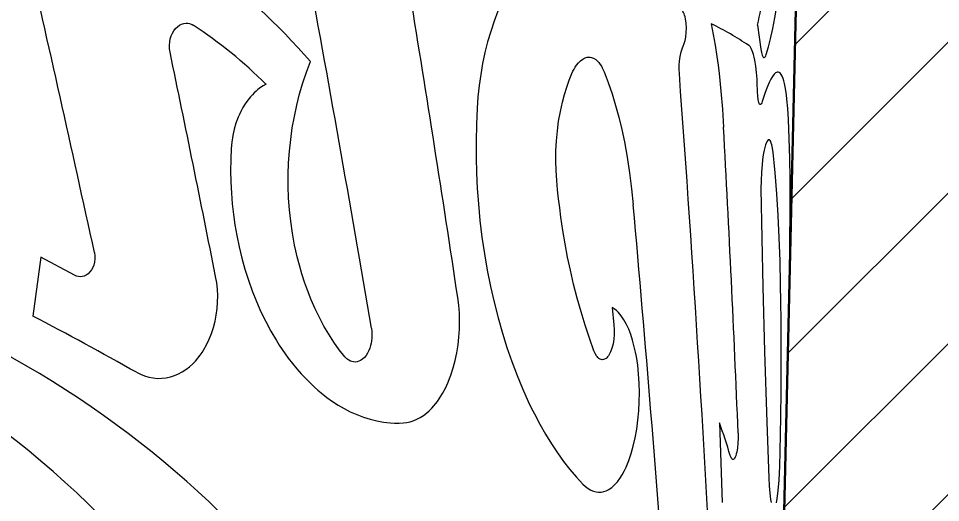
# Model space of a CAD drawing. Extents: x -234 to 858, y -95 to 532.
# Drawn here: x 99.72 to 115.95, y 137.15 to 145.67 of the extents above; entities that cross this region are included whole.
import ezdxf

# ---------------------------------------------------------------- set-up
doc = ezdxf.new("R2010")
doc.units = 0
doc.header["$LTSCALE"] = 7
doc.header["$MEASUREMENT"] = 0
doc.layers.get('0').update_dxf_attribs({"linetype": 'CONTINUOUS', "lineweight": 15})
doc.layers.add('3', color=3, linetype='CONTINUOUS', lineweight=30)
doc.layers.add('8', color=250, linetype='CONTINUOUS', lineweight=15)
doc.styles.add('ITALICT', font='ITALICT.shx', dxfattribs={"width": 0.8, "height": 3})
doc.dimstyles.get("Standard").update_dxf_attribs({"dimtxt": 3, "dimasz": 3, "dimexe": 0.5, "dimexo": 0.5, "dimgap": 0.8, "dimtad": 1, "dimdsep": 46, "dimtxsty": 'ITALICT', "dimcen": 0.09, "dimazin": 2, "dimtfac": 1, "dimtmove": 0, "dimatfit": 3, "dimfxl": 1, "dimtolj": 1, "dimtzin": 0, "dimarcsym": 0})

# ---------------------------------------------------------------- blocks, each defined once
blk = doc.blocks.new('*D95')
at = {"color": 0, "linetype": 'ByBlock', "lineweight": -2, "transparency": 16777216}
blk.add_arc((127.726, 191.507), 83.174, 92.0667, 98.9333, dxfattribs=at)
at = {"color": 0, "transparency": 16777216}
for points in [[(124.717, 275.127), (124.735, 274.127), (127.726, 274.681)], [(114.897, 273.179), (114.724, 274.164), (111.855, 273.153)]]:
    blk.add_solid(points, dxfattribs=at)
at = {"color": 0, "transparency": 16777216, "insert": (119.534, 276.587), "char_height": 3, "attachment_point": 5, "rotation": 5.5, "style": 'ITALICT'}
blk.add_mtext('\\A1;11°', dxfattribs=at)

msp = doc.modelspace()

# ---------------------------------------------------------------- hatches: boundary and pattern name
at = {"layer": '8'}
h = msp.add_hatch(dxfattribs=at)
h.set_pattern_fill('ANSI31', color=256, scale=15)
h.paths.add_polyline_path([(124.4759, 191.1936), (123.7914, 194.7149), (113.9768, 192.4788, -0.0370849), (114.2259, 189.1253), (114.2259, 181.5674), (111.8259, 78.0253, 0.0761736), (112.2152, 75.0211), (113.4418, 70.7703, -0.0703488), (114.2259, 65.2253), (114.2259, 59.4253, -0.0721145), (113.1994, 52.3453, -0.466582), (114.774, 48.0253), (120.9227, 44.4753), (124.4759, 44.4753)])
h.paths.add_polyline_path([(123.033, 95.7492), (132.4187, 95.7492), (132.4187, 100.2492), (123.033, 100.2492)], flags=9)

# ---------------------------------------------------------------- linework, layer by layer
at = {"layer": '3'}
msp.add_line((111.8259, 78.0253), (114.2245, 181.5094), dxfattribs=at)
at = {"layer": '8', "ltscale": 0.010672}
msp.add_line((112.7257, 145.547), (112.7856, 145.1244), dxfattribs=at)
at = {"layer": '8', "ltscale": 0.026095}
msp.add_line((100.1133, 141.4648), (99.9747, 140.4302), dxfattribs=at)
at = {"layer": '8', "ltscale": 0.016893}
msp.add_line((100.7092, 141.1463), (100.1133, 141.4648), dxfattribs=at)
at = {"layer": '8', "ltscale": 0.007658}
msp.add_line((110.1658, 140.5784), (110.1993, 140.2739), dxfattribs=at)
at = {"layer": '8', "ltscale": 0.035154}
msp.add_line((112.0571, 138.5536), (112.1033, 137.1482), dxfattribs=at)
at = {"layer": '8'}
for points in [[(112.8793, 145.0303), (112.9191, 145.1628), (112.956, 145.3065), (112.9954, 145.4862), (113.0313, 145.6787), (113.064, 145.8826), (113.085, 146.031), (113.1045, 146.1838), (113.1252, 146.364), (113.1442, 146.5487), (113.1755, 146.9045)], [(108.4163, 146.3237), (108.3496, 146.2067), (108.2861, 146.0845), (108.2259, 145.9575), (108.1547, 145.7903), (108.0892, 145.617), (108.0298, 145.4381), (107.9765, 145.2543), (107.9294, 145.0664), (107.8887, 144.8748), (107.8544, 144.6803), (107.8267, 144.4834), (107.8055, 144.2848), (107.791, 144.0851)], [(111.4174, 145.1795), (111.4356, 145.2246), (111.4506, 145.2779), (111.4617, 145.3351), (111.4709, 145.4165), (111.4735, 145.4999), (111.4693, 145.583), (111.4593, 145.657), (111.452, 145.6908), (111.4431, 145.7225), (111.4336, 145.7484), (111.4229, 145.7716), (111.4132, 145.7879), (111.4029, 145.8015), (111.3907, 145.8131), (111.3781, 145.8207)], [(102.3871, 145.0722), (102.3784, 145.1316), (102.3766, 145.1924), (102.3816, 145.2528), (102.3919, 145.3056), (102.4076, 145.3565), (102.4285, 145.4047), (102.4543, 145.449), (102.4847, 145.4884), (102.5175, 145.5205), (102.5535, 145.5466), (102.592, 145.5659), (102.6324, 145.5779), (102.6735, 145.582), (102.7021, 145.5802), (102.7302, 145.5746), (102.7577, 145.5652), (102.7776, 145.5558), (102.7969, 145.5444)], [(111.9097, 145.5731), (111.9462, 145.3851), (111.9794, 145.1927), (112.0095, 144.996), (112.03, 144.8461), (112.0488, 144.6942), (112.0815, 144.3852), (112.108, 144.0703), (112.1283, 143.7505)], [(111.3495, 144.697), (111.3463, 144.7682), (111.3472, 144.8406), (111.3521, 144.9123), (111.3633, 144.997), (111.3803, 145.0759), (111.3909, 145.1124), (111.403, 145.1465), (111.4174, 145.1795)], [(112.7227, 144.4066), (112.7204, 144.5015), (112.7162, 144.5946), (112.7073, 144.7144), (112.6947, 144.8274), (112.6781, 144.9308), (112.667, 144.984), (112.6545, 145.0328), (112.644, 145.067), (112.6328, 145.0979), (112.6141, 145.138), (112.5939, 145.1688), (112.5833, 145.1804), (112.5724, 145.1893)], [(112.7856, 145.1244), (112.7953, 145.0673), (112.8075, 145.0212), (112.8185, 144.9953), (112.8243, 144.9861), (112.8304, 144.9796), (112.8366, 144.9759), (112.8428, 144.9751), (112.8492, 144.9774), (112.8555, 144.9826), (112.8638, 144.994), (112.8718, 145.0101), (112.8793, 145.0303)], [(105.4648, 139.7129), (105.3658, 139.8378), (105.2712, 139.9696), (105.1811, 140.108), (105.0956, 140.2523), (105.0151, 140.4024), (104.9397, 140.5576), (104.8694, 140.7176), (104.8045, 140.882), (104.7532, 141.0261), (104.706, 141.1729), (104.6629, 141.3221), (104.624, 141.4734), (104.6004, 141.5751), (104.5788, 141.6776), (104.5589, 141.7814), (104.541, 141.8859), (104.5109, 142.096), (104.4893, 142.3001), (104.4749, 142.5056), (104.4676, 142.7119), (104.4676, 142.9186), (104.4748, 143.1253), (104.4892, 143.3315), (104.5108, 143.5367), (104.5396, 143.7406), (104.5754, 143.9426), (104.6182, 144.1423), (104.668, 144.3393), (104.7246, 144.5329), (104.7879, 144.7229), (104.8579, 144.9086)], [(109.4592, 144.6961), (109.4778, 144.7362), (109.4977, 144.7742), (109.5181, 144.8088), (109.5397, 144.8409), (109.5745, 144.8845), (109.6114, 144.9212), (109.65, 144.95), (109.6697, 144.9612), (109.6897, 144.9703), (109.7089, 144.9769), (109.7281, 144.9814), (109.7537, 144.9841), (109.7793, 144.983), (109.8045, 144.9783), (109.8232, 144.9723), (109.8416, 144.9642), (109.8773, 144.9421), (109.9061, 144.9176), (109.9334, 144.888), (109.959, 144.8538), (109.9771, 144.8254), (109.9941, 144.7947), (110.025, 144.7275)], [(109.1924, 142.8142), (109.1806, 142.9876), (109.1758, 143.1625), (109.1779, 143.338), (109.187, 143.5132), (109.2031, 143.6873), (109.226, 143.8592), (109.2558, 144.028), (109.2923, 144.1929), (109.3274, 144.3251), (109.3671, 144.4539), (109.4112, 144.578), (109.4592, 144.6961)], [(110.025, 144.7275), (110.098, 144.5368), (110.1654, 144.3393), (110.2275, 144.1355), (110.2843, 143.9259), (110.3359, 143.7111), (110.3825, 143.4916), (110.408, 143.3579), (110.4317, 143.2227), (110.4739, 142.9486), (110.5094, 142.6701), (110.5381, 142.3878)], [(113.27, 143.8902), (113.2586, 144.0784), (113.2437, 144.2472), (113.2347, 144.3241), (113.2246, 144.3956), (113.2136, 144.4605), (113.2014, 144.519), (113.1888, 144.5679), (113.1752, 144.6105), (113.1602, 144.6475), (113.1441, 144.6772), (113.1269, 144.6995), (113.1087, 144.7141), (113.0896, 144.7211), (113.0696, 144.7202), (113.0569, 144.7158), (113.0439, 144.7086), (113.0297, 144.6976), (113.0153, 144.6833), (112.9867, 144.6467), (112.9575, 144.5985), (112.9278, 144.5392), (112.898, 144.4695), (112.8756, 144.4108), (112.8533, 144.3469), (112.8093, 144.2047)], [(104.0766, 144.506), (104.0277, 144.479), (103.98, 144.4481), (103.9337, 144.4134), (103.9006, 144.3856), (103.8685, 144.356), (103.8361, 144.3233), (103.8048, 144.2888), (103.7565, 144.2291), (103.7114, 144.1652), (103.6696, 144.0975), (103.6314, 144.0263), (103.6079, 143.9771), (103.5862, 143.9267), (103.5476, 143.8226), (103.5161, 143.7148), (103.4916, 143.6041), (103.4742, 143.4914), (103.4642, 143.3775)], [(112.8093, 144.2047), (112.8017, 144.1818), (112.7932, 144.1645), (112.7858, 144.1549), (112.7781, 144.1503), (112.7704, 144.1511), (112.7628, 144.1576), (112.7555, 144.1697), (112.7487, 144.1869), (112.7422, 144.21), (112.7366, 144.2375), (112.7281, 144.3016), (112.7235, 144.372), (112.7227, 144.4066)], [(107.791, 144.0851), (107.7783, 143.7966), (107.7724, 143.5077), (107.7733, 143.2189), (107.7805, 142.9468), (107.7936, 142.6757), (107.8129, 142.4058), (107.8411, 142.1094), (107.8766, 141.8154), (107.9193, 141.5241), (107.9691, 141.2362), (108.0258, 140.952), (108.0895, 140.6723), (108.1599, 140.3973), (108.2368, 140.1278), (108.3167, 139.8745), (108.4025, 139.6272), (108.4937, 139.3864), (108.5903, 139.1528), (108.6921, 138.9268), (108.7448, 138.8169), (108.7986, 138.7091), (108.8956, 138.5259), (108.9959, 138.3501), (109.0992, 138.182), (109.2052, 138.0221), (109.3138, 137.8709), (109.4247, 137.7288), (109.5376, 137.5963), (109.5947, 137.5337), (109.6522, 137.4738)], [(113.2745, 140.5219), (113.2873, 141.1262), (113.2965, 141.7167), (113.3008, 142.291), (113.3007, 142.5713), (113.2989, 142.8466), (113.2934, 143.2052), (113.2839, 143.5534), (113.27, 143.8902)], [(112.9988, 143.308), (112.9889, 143.3804), (112.9767, 143.4416), (112.9677, 143.4738), (112.9578, 143.4995), (112.9471, 143.5181), (112.9356, 143.5291), (112.9298, 143.5316), (112.9176, 143.5306), (112.9115, 143.527), (112.8991, 143.514), (112.8867, 143.4935), (112.876, 143.4694), (112.8657, 143.4404), (112.8532, 143.3976), (112.8416, 143.3488), (112.8305, 143.2924), (112.8205, 143.2314), (112.8041, 143.0989), (112.7927, 142.9572), (112.7866, 142.8113), (112.7856, 142.6654)], [(103.4642, 143.3775), (103.4561, 143.1814), (103.4541, 142.985), (103.458, 142.7886), (103.4679, 142.5927), (103.4831, 142.4046), (103.5038, 142.2175), (103.5299, 142.0319), (103.5616, 141.8478), (103.6029, 141.6464), (103.6508, 141.4475), (103.7052, 141.2517), (103.766, 141.0592), (103.8331, 140.8705), (103.9064, 140.686), (103.9858, 140.5061), (104.071, 140.3312), (104.162, 140.1618), (104.2586, 139.9983), (104.3092, 139.9185), (104.3611, 139.8403), (104.4138, 139.7648), (104.4676, 139.6909), (104.5418, 139.5947), (104.618, 139.5019), (104.6963, 139.4126), (104.8098, 139.2929), (104.8683, 139.2355), (104.9276, 139.1802), (104.9872, 139.1274), (105.0475, 139.0766), (105.1461, 138.9993), (105.2465, 138.9275), (105.3485, 138.8614), (105.4519, 138.8012), (105.5566, 138.7471), (105.6723, 138.6949), (105.7891, 138.6504), (105.9066, 138.6137), (106.0245, 138.5849), (106.0839, 138.5735), (106.1433, 138.5641), (106.2021, 138.5568), (106.2609, 138.5516), (106.3395, 138.5477), (106.4178, 138.5476), (106.4959, 138.5511)], [(113.124, 138.0484), (113.1338, 138.6548), (113.1388, 139.0996), (113.1415, 139.5344), (113.1419, 139.944), (113.1399, 140.3555), (113.1365, 140.6731), (113.1313, 140.9871), (113.1211, 141.3994), (113.107, 141.8033), (113.0883, 142.1975), (113.0644, 142.5807), (113.0348, 142.9513), (113.0176, 143.1315), (112.9988, 143.308)], [(109.847, 139.8167), (109.7669, 140.0388), (109.6909, 140.2675), (109.6193, 140.5023), (109.5521, 140.7427), (109.4896, 140.9882), (109.4319, 141.2385), (109.3842, 141.4673), (109.3405, 141.6992), (109.301, 141.934), (109.2657, 142.1713), (109.2445, 142.3306), (109.2253, 142.4909), (109.2079, 142.6522), (109.1924, 142.8142)], [(112.7856, 142.6654), (112.7989, 141.8009), (112.8171, 140.9421), (112.8479, 139.8074), (112.8887, 138.5636), (112.9244, 137.5838)], [(101.0579, 141.5449), (101.0659, 141.4906), (101.0666, 141.4347), (101.0601, 141.379), (101.0466, 141.3257), (101.0291, 141.2816), (101.0063, 141.241), (100.9785, 141.2046), (100.9472, 141.1741), (100.9124, 141.1497), (100.8754, 141.1326), (100.8423, 141.124), (100.8083, 141.121), (100.7741, 141.1238), (100.7408, 141.1323), (100.7092, 141.1463)], [(101.7956, 139.4404), (101.8666, 139.4047), (101.9395, 139.3759), (102.014, 139.3543), (102.0896, 139.3402), (102.1658, 139.3336), (102.242, 139.3347), (102.3179, 139.3433), (102.393, 139.3595), (102.4667, 139.3831), (102.5355, 139.4124), (102.6023, 139.4481), (102.6667, 139.4898), (102.7285, 139.5372), (102.7875, 139.5901), (102.8342, 139.638), (102.8787, 139.6892), (102.9207, 139.7435), (102.9507, 139.7861), (102.9792, 139.8303), (103.0317, 139.9227), (103.0784, 140.0204), (103.1189, 140.1226), (103.153, 140.2283), (103.1808, 140.3369), (103.202, 140.4478), (103.2166, 140.5604), (103.2246, 140.6738), (103.226, 140.7875), (103.2208, 140.9009), (103.2089, 141.0133), (103.1903, 141.124)], [(106.4959, 138.5511), (106.5539, 138.5578), (106.6115, 138.5701), (106.6685, 138.5877), (106.73, 138.6131), (106.79, 138.6447), (106.8483, 138.6823), (106.8987, 138.7206), (106.9475, 138.7632), (106.9946, 138.8099), (107.0284, 138.8472), (107.0612, 138.8867), (107.0933, 138.9285), (107.1241, 138.9723), (107.1819, 139.0646), (107.2349, 139.1633), (107.2828, 139.2676), (107.3073, 139.3278), (107.3302, 139.3895), (107.3712, 139.5166), (107.4059, 139.648), (107.4341, 139.7829), (107.4559, 139.9205), (107.4713, 140.0599), (107.4801, 140.2004), (107.4825, 140.3412), (107.4783, 140.4816), (107.4677, 140.6209), (107.4505, 140.7582)], [(109.6522, 137.4738), (109.6983, 137.431), (109.7461, 137.3954), (109.7949, 137.3674), (109.8395, 137.3489), (109.8846, 137.337), (109.9298, 137.3319), (109.9749, 137.3334), (110.0197, 137.3417), (110.064, 137.3566), (110.1075, 137.3781), (110.1336, 137.3943), (110.1593, 137.4129), (110.1853, 137.4344), (110.2108, 137.4583), (110.2593, 137.5117), (110.3053, 137.5733), (110.344, 137.6342), (110.3805, 137.7005), (110.4147, 137.7716), (110.4389, 137.8279), (110.4617, 137.8863), (110.5032, 138.0093), (110.5394, 138.139), (110.5729, 138.2874), (110.6001, 138.4412), (110.6211, 138.5991), (110.6359, 138.7598), (110.6445, 138.9222), (110.6469, 139.085), (110.6431, 139.247), (110.633, 139.407), (110.6165, 139.5638), (110.5936, 139.7162), (110.5791, 139.7926), (110.5629, 139.8673), (110.5458, 139.9366), (110.527, 140.004), (110.4949, 140.1034), (110.4588, 140.1967), (110.4188, 140.2832), (110.375, 140.3617), (110.3513, 140.3982), (110.3268, 140.4324), (110.3021, 140.4631), (110.2766, 140.4913), (110.2409, 140.5253), (110.2039, 140.5544), (110.1658, 140.5784)], [(105.9305, 140.217), (105.9376, 140.1605), (105.9403, 140.1027), (105.9385, 140.0448), (105.9323, 139.9876), (105.9257, 139.9504), (105.9171, 139.9137), (105.9026, 139.8662), (105.8847, 139.8211), (105.8637, 139.7792), (105.8375, 139.738), (105.8077, 139.7015), (105.7748, 139.6707), (105.7395, 139.6467), (105.7099, 139.6328), (105.6791, 139.6238), (105.6478, 139.62), (105.6165, 139.6213), (105.5888, 139.627), (105.5617, 139.6369), (105.5355, 139.6506), (105.5166, 139.6633), (105.4985, 139.6781), (105.4648, 139.7129)], [(110.1993, 140.2739), (110.205, 140.1908), (110.2043, 140.1061), (110.1975, 140.0224), (110.1844, 139.9419), (110.1749, 139.9009), (110.1637, 139.8616), (110.1526, 139.8293), (110.1401, 139.7986), (110.1163, 139.7523), (110.102, 139.7304), (110.0869, 139.7111), (110.0735, 139.697), (110.0597, 139.6851), (110.046, 139.6759), (110.0319, 139.6688), (110.0127, 139.6629), (109.9934, 139.6612), (109.9743, 139.6638), (109.9541, 139.6713), (109.9345, 139.6835), (109.9156, 139.7), (109.9022, 139.7151), (109.8894, 139.7323), (109.8666, 139.7714), (109.847, 139.8167)], [(112.3841, 138.3717), (112.3852, 138.2834), (112.3814, 138.1939), (112.3727, 138.1085), (112.3603, 138.0356), (112.3523, 138.0025), (112.3433, 137.9729), (112.3335, 137.9479), (112.323, 137.9285), (112.3158, 137.9191), (112.3084, 137.9123), (112.2983, 137.9076), (112.2881, 137.9081), (112.2781, 137.9137), (112.2704, 137.9218), (112.2632, 137.9327), (112.254, 137.9518), (112.2456, 137.9753)], [(113.0618, 137.1423), (113.0736, 137.2171), (113.0843, 137.3052), (113.0948, 137.4183), (113.1038, 137.5418), (113.1165, 137.791), (113.124, 138.0484)], [(112.9244, 137.5838), (112.9315, 137.4431), (112.9419, 137.3142), (112.9553, 137.202), (112.9644, 137.1467)]]:
    msp.add_lwpolyline(points, dxfattribs=at)
for centre, radius, start, end in [((95.716, 136.9433), 12.1248, 41.06586, 65.89901), ((-425.2711, 26.8121), 538.689, 12.297348, 12.894809), ((-338.6352, 64.9192), 450.8973, 9.613174, 10.457695), ((-312.4482, 77.5598), 424.628, 8.559277, 9.285628), ((73.6614, 153.8548), 39.9379, 347.9937, 348.81285), ((109.2903, 140.2767), 5.9084, 56.25331, 63.68423), ((98.4459, 138.8766), 7.9619, 44.99316, 56.87437), ((-379.2105, 45.0339), 491.878, 11.265371, 11.734703), ((-322.5182, 112.8262), 435.0367, 2.867085, 4.201256), ((-295.3372, 121.6783), 408.063, 2.344561, 3.100663), ((-330.5236, 102.8393), 442.8312, 4.175066, 5.123812), ((61.1264, 66.7845), 83.2639, 60.76208, 62.188305), ((92.532, 131.868), 20.638, 17.21285, 18.90179)]:
    msp.add_arc(centre, radius, start, end, dxfattribs=at)
for centre, major_axis, ratio, start_param, end_param in [((-243.5657, -237.84), (-346.5062, -375.1232), 0.182924, 3.1111698, 3.2022974), ((13.5479, 35.3661), (-86.5612, -102.518), 0.3510138, 3.0460952, 3.2367015)]:
    msp.add_ellipse(centre, major_axis=major_axis, ratio=ratio, start_param=start_param, end_param=end_param, dxfattribs=at)

# ---------------------------------------------------------------- dimensions: what is measured, and where the dimension line sits
dim = msp.add_angular_dim_2l(base=(122.4067, 274.5106), line1=((127.7259, 191.5065), (108.2259, 291.8253)), line2=((127.7259, 19.0753), (127.7259, 291.8253)), dimstyle='Standard', override={"dimarcsym": 1})
dim.commit()
dim.dimension.update_dxf_attribs({"geometry": '*D95', "text_midpoint": (119.5335, 276.5873)})

doc.saveas('drawing.dxf')
